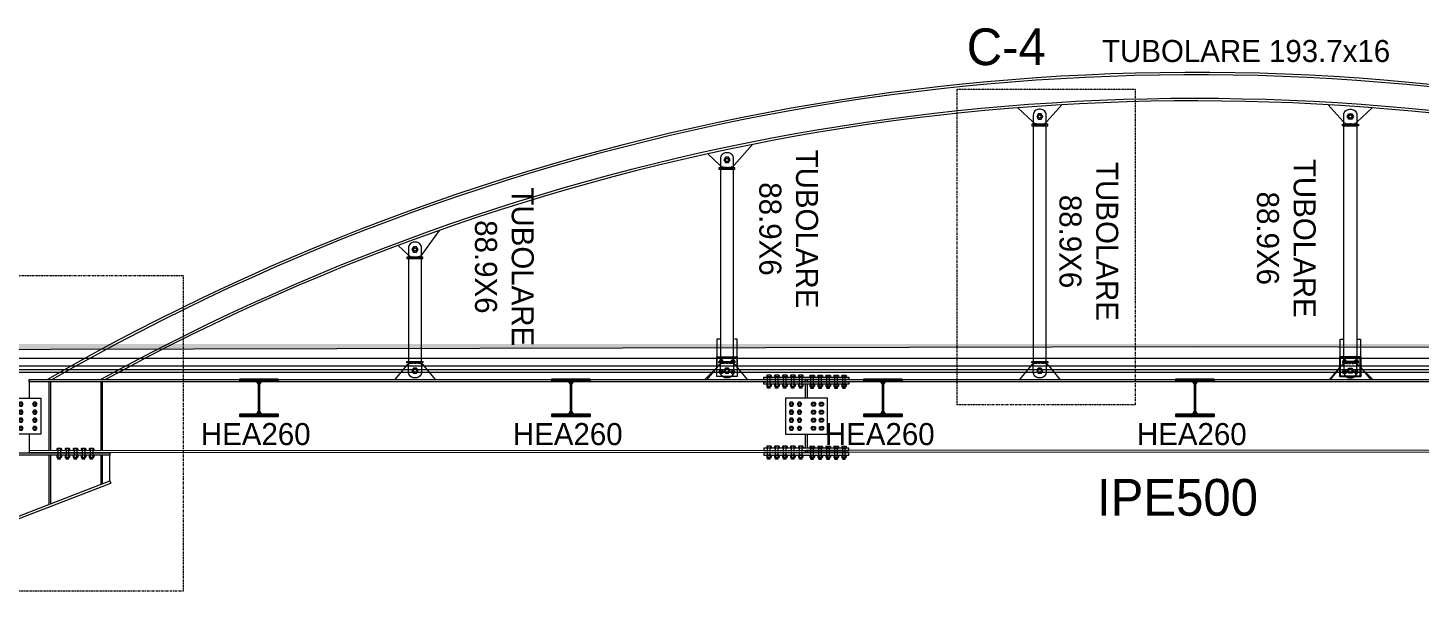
# Model space of a CAD drawing. Header units: millimetres. Extents: x -6949 to 549764, y -83146 to 127128.
# Drawn here: x 174676 to 184158, y 73102 to 76937 of the extents above; entities that cross this region are included whole.
import ezdxf

# ---------------------------------------------------------------- set-up
doc = ezdxf.new("R2010")
doc.units = ezdxf.units.MM
doc.linetypes.add('Centro', pattern=[31.75, 6.35, -4.7625, 15.875, -4.7625])
doc.linetypes.add('Tratto', pattern=[6.35, 3.175, -3.175])
doc.layers.add('A-DETL-HDLN', color=7, linetype='Tratto', lineweight=18, true_color=0x00a600)
doc.layers.add('quote', color=7, linetype='Continuous', lineweight=5, true_color=0x383838)
for name, color, linetype, lineweight in [('armatura', 1, 'Continuous', 15), ('bulloni', 5, 'Continuous', 9), ('LINEA DI SEZIONE', 1, 'Centro', 9), ('piastra', 6, 'Continuous', 18), ('S-BEAM', 5, 'Continuous', 18), ('SEZIONI acciaio - Steel sections', 7, 'Continuous', 25), ('solaio2', 7, 'Continuous', 9), ('tratteggio', 253, 'Tratto', 15)]:
    doc.layers.add(name, color=color, linetype=linetype, lineweight=lineweight)
doc.styles.get("Standard").update_dxf_attribs({"font": ''})
doc.styles.get('Standard').set_extended_font_data('Bahnschrift Light')

# ---------------------------------------------------------------- blocks, each defined once
blk = doc.blocks.new('*U107')
h = blk.add_hatch()
h.set_pattern_fill('ANSI31', color=256, scale=2)
h.set_pattern_definition([(45, (-12757.2744, 46959.8686), (-4.4901281, 4.4901281), [])])
h.paths.add_polyline_path([(27.8, 112.5), (130, 112.5), (130, 125), (-130, 125), (-130, 112.5), (-27.8, 112.5, -0.414214), (-3.8, 88.5), (-3.8, 59), (3.8, 59), (3.8, 88.5, -0.414214)])
h.paths.add_polyline_path([(-3.8, 9), (3.8, 9), (3.8, 41), (-3.8, 41)])
h.paths.add_polyline_path([(3.8, -9), (-3.8, -9), (-3.8, -41), (3.8, -41)])
h.paths.add_polyline_path([(3.8, -59), (-3.8, -59), (-3.8, -88.5, -0.414214), (-27.8, -112.5), (-130, -112.5), (-130, -125), (130, -125), (130, -112.5), (27.8, -112.5, -0.414214), (3.8, -88.5)])
at = {"layer": 'SEZIONI acciaio - Steel sections'}
blk.add_lwpolyline([(130, 125), (-130, 125), (-130, 112.5), (-27.8, 112.5, -0.414214), (-3.8, 88.5), (-3.8, -88.5, -0.414214), (-27.8, -112.5), (-130, -112.5), (-130, -125), (130, -125), (130, -112.5), (27.8, -112.5, -0.414214), (3.8, -88.5), (3.8, 88.5, -0.414214), (27.8, 112.5), (130, 112.5)], format="xyb", close=True, dxfattribs=at)
blk = doc.blocks.new('*U108')
at = {"color": 0, "linetype": 'ByBlock', "lineweight": -2, "transparency": 16777216}
for p in [(0, 0), (2125, 0), (4250, 0), (6375, 0), (8500, 0), (10625, 0), (12750, 0), (14875, 0), (17000, 0)]:
    blk.add_blockref('*U107', p, dxfattribs=at)
blk = doc.blocks.new('*U115')
at = {"layer": 'bulloni'}
blk.add_lwpolyline([(-15.6, 0), (-7.8, -13.5), (7.8, -13.5), (15.6, 0), (7.8, 13.5), (-7.8, 13.5)], close=True, dxfattribs=at)
for radius in [9, 7.88]:
    blk.add_circle((0, 0), radius, dxfattribs=at)
blk = doc.blocks.new('*U116')
at = {"color": 0, "linetype": 'ByBlock', "lineweight": -2, "transparency": 16777216}
for p in [(0, 0), (55, 0), (0, -55), (55, -55), (0, -110), (0, -165), (55, -110), (55, -165)]:
    blk.add_blockref('*U115', p, dxfattribs=at)
blk = doc.blocks.new('*U117')
at = {"layer": 'bulloni'}
blk.add_lwpolyline([(-15.6, 0), (-7.8, -13.5), (7.8, -13.5), (15.6, 0), (7.8, 13.5), (-7.8, 13.5)], close=True, dxfattribs=at)
for radius in [9, 7.88]:
    blk.add_circle((0, 0), radius, dxfattribs=at)
blk = doc.blocks.new('*U118')
at = {"color": 0, "linetype": 'ByBlock', "lineweight": -2, "transparency": 16777216}
for p in [(0, 0), (55, 0), (0, -55), (55, -55), (0, -110), (0, -165), (55, -110), (55, -165)]:
    blk.add_blockref('*U117', p, dxfattribs=at)
blk = doc.blocks.new('*U119')
at = {"layer": 'bulloni'}
for p, q in [((-13.7, 44.3), (-15.6, 43.1)), ((-15.6, 43.1), (-15.6, 32.8)), ((15.6, 32.8), (-15.6, 32.8)), ((13.7, 44.3), (-13.7, 44.3)), ((-12.5, 32.8), (-12.5, 32.3)), ((12.5, 32.3), (-12.5, 32.3)), ((-7.8, 32.8), (-7.8, 43.1)), ((7.8, 43.1), (7.8, 32.8)), ((12.5, 32.8), (12.5, 32.3)), ((13.7, 44.3), (15.6, 43.1)), ((15.6, 43.1), (15.6, 32.8)), ((-13.7, -16.7), (-15.6, -17.9)), ((-15.6, -17.9), (-15.6, -30.4)), ((-13.7, -31.7), (-15.6, -30.4)), ((13.7, -16.7), (-13.7, -16.7)), ((13.7, -31.7), (-13.7, -31.7)), ((-9, -43.3), (-9, -31.7)), ((-8, -44.3), (-9, -43.3)), ((9, -43.3), (-9, -43.3)), ((8, -44.3), (-8, -44.3)), ((-7.8, -30.4), (-7.8, -17.9)), ((-6.5, -34.4), (6.5, -33.7)), ((-6.5, -39.4), (6.5, -38.7)), ((-5, -36.8), (5, -36.3)), ((-5, -41.8), (5, -41.3)), ((7.8, -17.9), (7.8, -30.4)), ((9, -43.3), (8, -44.3)), ((9, -43.3), (9, -31.7)), ((13.7, -16.7), (15.6, -17.9)), ((13.7, -31.7), (15.6, -30.4)), ((15.6, -17.9), (15.6, -30.4))]:
    blk.add_line(p, q, dxfattribs=at)
at = {"layer": 'bulloni', "linetype": 'Tratto'}
for points in [[(-9, -16.7), (-9, 31.3)], [(9, -16.7), (9, 31.3)]]:
    blk.add_lwpolyline(points, dxfattribs=at)
at = {"layer": 'bulloni'}
for centre, radius, start, end in [((-11.7, 37.6), 6.67, 54.26215, 125.73785), ((-10, 31.3), 1, 0, 90), ((0, 19.5), 24.8, 71.68582, 108.31418), ((11.7, 37.6), 6.67, 54.26215, 125.73785), ((10, 31.3), 1, 90, 180), ((-11.7, -23.4), 6.67, 54.26215, 125.73785), ((-11.7, -25), 6.67, 234.26215, 305.73785), ((0, -41.5), 24.8, 71.68582, 108.31418), ((0, -6.9), 24.8, 251.68582, 288.31418), ((11.7, -23.4), 6.67, 54.26215, 125.73785), ((11.7, -25), 6.67, 234.26215, 305.73785)]:
    blk.add_arc(centre, radius, start, end, dxfattribs=at)
blk = doc.blocks.new('*U110')
at = {"color": 0, "linetype": 'ByBlock', "lineweight": -2, "transparency": 16777216}
for p in [(0, 0), (54, 0), (108, 0), (162, 0), (216, 0)]:
    blk.add_blockref('*U119', p, dxfattribs=at)
blk = doc.blocks.new('*U111')
at = {"layer": 'bulloni'}
for p, q in [((-13.7, 44.3), (-15.6, 43.1)), ((-15.6, 43.1), (-15.6, 32.8)), ((15.6, 32.8), (-15.6, 32.8)), ((13.7, 44.3), (-13.7, 44.3)), ((-12.5, 32.8), (-12.5, 32.3)), ((12.5, 32.3), (-12.5, 32.3)), ((-7.8, 32.8), (-7.8, 43.1)), ((7.8, 43.1), (7.8, 32.8)), ((12.5, 32.8), (12.5, 32.3)), ((13.7, 44.3), (15.6, 43.1)), ((15.6, 43.1), (15.6, 32.8)), ((-13.7, -16.7), (-15.6, -17.9)), ((-15.6, -17.9), (-15.6, -30.4)), ((-13.7, -31.7), (-15.6, -30.4)), ((13.7, -16.7), (-13.7, -16.7)), ((13.7, -31.7), (-13.7, -31.7)), ((-9, -43.3), (-9, -31.7)), ((-8, -44.3), (-9, -43.3)), ((9, -43.3), (-9, -43.3)), ((8, -44.3), (-8, -44.3)), ((-7.8, -30.4), (-7.8, -17.9)), ((-6.5, -34.4), (6.5, -33.7)), ((-6.5, -39.4), (6.5, -38.7)), ((-5, -36.8), (5, -36.3)), ((-5, -41.8), (5, -41.3)), ((7.8, -17.9), (7.8, -30.4)), ((9, -43.3), (8, -44.3)), ((9, -43.3), (9, -31.7)), ((13.7, -16.7), (15.6, -17.9)), ((13.7, -31.7), (15.6, -30.4)), ((15.6, -17.9), (15.6, -30.4))]:
    blk.add_line(p, q, dxfattribs=at)
at = {"layer": 'bulloni', "linetype": 'Tratto'}
for points in [[(-9, -16.7), (-9, 31.3)], [(9, -16.7), (9, 31.3)]]:
    blk.add_lwpolyline(points, dxfattribs=at)
at = {"layer": 'bulloni'}
for centre, radius, start, end in [((-11.7, 37.6), 6.67, 54.26215, 125.73785), ((-10, 31.3), 1, 0, 90), ((0, 19.5), 24.8, 71.68582, 108.31418), ((11.7, 37.6), 6.67, 54.26215, 125.73785), ((10, 31.3), 1, 90, 180), ((-11.7, -23.4), 6.67, 54.26215, 125.73785), ((-11.7, -25), 6.67, 234.26215, 305.73785), ((0, -41.5), 24.8, 71.68582, 108.31418), ((0, -6.9), 24.8, 251.68582, 288.31418), ((11.7, -23.4), 6.67, 54.26215, 125.73785), ((11.7, -25), 6.67, 234.26215, 305.73785)]:
    blk.add_arc(centre, radius, start, end, dxfattribs=at)
blk = doc.blocks.new('*U112')
at = {"color": 0, "linetype": 'ByBlock', "lineweight": -2, "transparency": 16777216}
for p in [(0, 0), (54, 0), (108, 0), (162, 0), (216, 0)]:
    blk.add_blockref('*U111', p, dxfattribs=at)
blk = doc.blocks.new('*U109')
at = {"layer": 'bulloni'}
for p, q in [((-13.7, 44.3), (-15.6, 43.1)), ((-15.6, 43.1), (-15.6, 32.8)), ((15.6, 32.8), (-15.6, 32.8)), ((13.7, 44.3), (-13.7, 44.3)), ((-12.5, 32.8), (-12.5, 32.3)), ((12.5, 32.3), (-12.5, 32.3)), ((-7.8, 32.8), (-7.8, 43.1)), ((7.8, 43.1), (7.8, 32.8)), ((12.5, 32.8), (12.5, 32.3)), ((13.7, 44.3), (15.6, 43.1)), ((15.6, 43.1), (15.6, 32.8)), ((-13.7, -16.7), (-15.6, -17.9)), ((-15.6, -17.9), (-15.6, -30.4)), ((-13.7, -31.7), (-15.6, -30.4)), ((13.7, -16.7), (-13.7, -16.7)), ((13.7, -31.7), (-13.7, -31.7)), ((-9, -43.3), (-9, -31.7)), ((-8, -44.3), (-9, -43.3)), ((9, -43.3), (-9, -43.3)), ((8, -44.3), (-8, -44.3)), ((-7.8, -30.4), (-7.8, -17.9)), ((-6.5, -34.4), (6.5, -33.7)), ((-6.5, -39.4), (6.5, -38.7)), ((-5, -36.8), (5, -36.3)), ((-5, -41.8), (5, -41.3)), ((7.8, -17.9), (7.8, -30.4)), ((9, -43.3), (8, -44.3)), ((9, -43.3), (9, -31.7)), ((13.7, -16.7), (15.6, -17.9)), ((13.7, -31.7), (15.6, -30.4)), ((15.6, -17.9), (15.6, -30.4))]:
    blk.add_line(p, q, dxfattribs=at)
at = {"layer": 'bulloni', "linetype": 'Tratto'}
for points in [[(-9, -16.7), (-9, 31.3)], [(9, -16.7), (9, 31.3)]]:
    blk.add_lwpolyline(points, dxfattribs=at)
at = {"layer": 'bulloni'}
for centre, radius, start, end in [((-11.7, 37.6), 6.67, 54.26215, 125.73785), ((-10, 31.3), 1, 0, 90), ((0, 19.5), 24.8, 71.68582, 108.31418), ((11.7, 37.6), 6.67, 54.26215, 125.73785), ((10, 31.3), 1, 90, 180), ((-11.7, -23.4), 6.67, 54.26215, 125.73785), ((-11.7, -25), 6.67, 234.26215, 305.73785), ((0, -41.5), 24.8, 71.68582, 108.31418), ((0, -6.9), 24.8, 251.68582, 288.31418), ((11.7, -23.4), 6.67, 54.26215, 125.73785), ((11.7, -25), 6.67, 234.26215, 305.73785)]:
    blk.add_arc(centre, radius, start, end, dxfattribs=at)
blk = doc.blocks.new('*U120')
at = {"color": 0, "linetype": 'ByBlock', "lineweight": -2, "transparency": 16777216}
for p in [(0, 0), (54, 0), (108, 0), (162, 0), (216, 0)]:
    blk.add_blockref('*U109', p, dxfattribs=at)
blk = doc.blocks.new('*U114')
at = {"layer": 'bulloni'}
for p, q in [((-13.7, 44.3), (-15.6, 43.1)), ((-15.6, 43.1), (-15.6, 32.8)), ((15.6, 32.8), (-15.6, 32.8)), ((13.7, 44.3), (-13.7, 44.3)), ((-12.5, 32.8), (-12.5, 32.3)), ((12.5, 32.3), (-12.5, 32.3)), ((-7.8, 32.8), (-7.8, 43.1)), ((7.8, 43.1), (7.8, 32.8)), ((12.5, 32.8), (12.5, 32.3)), ((13.7, 44.3), (15.6, 43.1)), ((15.6, 43.1), (15.6, 32.8)), ((-13.7, -16.7), (-15.6, -17.9)), ((-15.6, -17.9), (-15.6, -30.4)), ((-13.7, -31.7), (-15.6, -30.4)), ((13.7, -16.7), (-13.7, -16.7)), ((13.7, -31.7), (-13.7, -31.7)), ((-9, -43.3), (-9, -31.7)), ((-8, -44.3), (-9, -43.3)), ((9, -43.3), (-9, -43.3)), ((8, -44.3), (-8, -44.3)), ((-7.8, -30.4), (-7.8, -17.9)), ((-6.5, -34.4), (6.5, -33.7)), ((-6.5, -39.4), (6.5, -38.7)), ((-5, -36.8), (5, -36.3)), ((-5, -41.8), (5, -41.3)), ((7.8, -17.9), (7.8, -30.4)), ((9, -43.3), (8, -44.3)), ((9, -43.3), (9, -31.7)), ((13.7, -16.7), (15.6, -17.9)), ((13.7, -31.7), (15.6, -30.4)), ((15.6, -17.9), (15.6, -30.4))]:
    blk.add_line(p, q, dxfattribs=at)
at = {"layer": 'bulloni', "linetype": 'Tratto'}
for points in [[(-9, -16.7), (-9, 31.3)], [(9, -16.7), (9, 31.3)]]:
    blk.add_lwpolyline(points, dxfattribs=at)
at = {"layer": 'bulloni'}
for centre, radius, start, end in [((-11.7, 37.6), 6.67, 54.26215, 125.73785), ((-10, 31.3), 1, 0, 90), ((0, 19.5), 24.8, 71.68582, 108.31418), ((11.7, 37.6), 6.67, 54.26215, 125.73785), ((10, 31.3), 1, 90, 180), ((-11.7, -23.4), 6.67, 54.26215, 125.73785), ((-11.7, -25), 6.67, 234.26215, 305.73785), ((0, -41.5), 24.8, 71.68582, 108.31418), ((0, -6.9), 24.8, 251.68582, 288.31418), ((11.7, -23.4), 6.67, 54.26215, 125.73785), ((11.7, -25), 6.67, 234.26215, 305.73785)]:
    blk.add_arc(centre, radius, start, end, dxfattribs=at)
blk = doc.blocks.new('*U113')
at = {"color": 0, "linetype": 'ByBlock', "lineweight": -2, "transparency": 16777216}
for p in [(0, 0), (54, 0), (108, 0), (162, 0), (216, 0)]:
    blk.add_blockref('*U114', p, dxfattribs=at)
blk = doc.blocks.new('*U2019')
at = {"layer": 'bulloni'}
blk.add_lwpolyline([(-15.6, 0), (-7.8, -13.5), (7.8, -13.5), (15.6, 0), (7.8, 13.5), (-7.8, 13.5)], close=True, dxfattribs=at)
for radius in [9, 7.88]:
    blk.add_circle((0, 0), radius, dxfattribs=at)
blk = doc.blocks.new('*U2020')
at = {"color": 0, "linetype": 'ByBlock', "lineweight": -2, "transparency": 16777216}
for p in [(0, 0), (95, 0), (0, -55), (95, -55), (0, -110), (0, -165), (95, -110), (95, -165)]:
    blk.add_blockref('*U2019', p, dxfattribs=at)
blk = doc.blocks.new('*U2021')
at = {"layer": 'bulloni'}
for p, q in [((-13.7, 36.3), (-15.6, 35.1)), ((-15.6, 35.1), (-15.6, 24.8)), ((15.6, 24.8), (-15.6, 24.8)), ((13.7, 36.3), (-13.7, 36.3)), ((-12.5, 24.8), (-12.5, 24.3)), ((12.5, 24.3), (-12.5, 24.3)), ((-7.8, 24.8), (-7.8, 35.1)), ((7.8, 35.1), (7.8, 24.8)), ((12.5, 24.8), (12.5, 24.3)), ((13.7, 36.3), (15.6, 35.1)), ((15.6, 35.1), (15.6, 24.8)), ((-13.7, -8.7), (-15.6, -9.9)), ((-15.6, -9.9), (-15.6, -22.4)), ((-13.7, -23.7), (-15.6, -22.4)), ((13.7, -8.7), (-13.7, -8.7)), ((13.7, -23.7), (-13.7, -23.7)), ((-9, -35.3), (-9, -23.7)), ((-8, -36.3), (-9, -35.3)), ((9, -35.3), (-9, -35.3)), ((8, -36.3), (-8, -36.3)), ((-7.8, -22.4), (-7.8, -9.9)), ((-6.5, -26.4), (6.5, -25.7)), ((-6.5, -31.4), (6.5, -30.7)), ((-5, -28.8), (5, -28.3)), ((-5, -33.8), (5, -33.3)), ((7.8, -9.9), (7.8, -22.4)), ((9, -35.3), (8, -36.3)), ((9, -35.3), (9, -23.7)), ((13.7, -8.7), (15.6, -9.9)), ((13.7, -23.7), (15.6, -22.4)), ((15.6, -9.9), (15.6, -22.4))]:
    blk.add_line(p, q, dxfattribs=at)
for centre, radius, start, end in [((-11.7, 29.6), 6.67, 54.26215, 125.73785), ((-10, 23.3), 1, 0, 90), ((0, 11.5), 24.8, 71.68582, 108.31418), ((11.7, 29.6), 6.67, 54.26215, 125.73785), ((10, 23.3), 1, 90, 180), ((-11.7, -15.4), 6.67, 54.26215, 125.73785), ((-11.7, -17), 6.67, 234.26215, 305.73785), ((0, -33.5), 24.8, 71.68582, 108.31418), ((0, 1.1), 24.8, 251.68582, 288.31418), ((11.7, -15.4), 6.67, 54.26215, 125.73785), ((11.7, -17), 6.67, 234.26215, 305.73785)]:
    blk.add_arc(centre, radius, start, end, dxfattribs=at)
at = {"layer": 'tratteggio'}
for points in [[(-9, 23.3), (-9, -8.7)], [(9, 23.3), (9, -8.7)]]:
    blk.add_lwpolyline(points, dxfattribs=at)
blk = doc.blocks.new('*U2022')
at = {"layer": 'quote', "color": 0, "linetype": 'ByBlock', "lineweight": -2, "transparency": 16777216}
for p in [(0, 0), (55, 0), (110, 0), (165, 0), (220, 0)]:
    blk.add_blockref('*U2021', p, dxfattribs=at)

msp = doc.modelspace()

# ---------------------------------------------------------------- hatches: boundary and pattern name
at = {"lineweight": 9}
h = msp.add_hatch(dxfattribs=at)
h.set_pattern_fill('GRAVEL', color=0, scale=4.4)
h.set_pattern_definition([(228.012788, (116851.094, 98563.538), (-894.0800001, -1005.8399999), [15.03574, -1488.54128]), (184.969741, (116841.0353, 98552.362), (1341.11999947, 111.76000637), [25.80181, -2554.37815]), (132.510447, (116815.3305, 98550.127), (1117.60000047, -1229.35999957), [18.19319, -1801.1278]), (267.273689, (116771.744, 98522.187), (111.76000023, 2235.2), [23.4962, -2326.12325]), (292.833654, (116770.6265, 98498.717), (-558.80000005, 1341.11999998), [23.03988, -2280.95154]), (357.273689, (116779.5673, 98477.483), (-2235.2, 111.76000023), [23.4962, -2326.12325]), (37.6942405, (116803.037, 98476.365), (-1452.87999994, -1117.60000008), [31.07252, -3076.17707]), (72.2553284, (116827.624, 98495.3644), (782.3200002, 2458.71999993), [29.33566, -2904.23129]), (121.4295656, (116836.565, 98523.3044), (-894.08000013, 1452.87999992), [23.57577, -2334.00401]), (175.236358, (116824.271, 98543.421), (1229.36, -111.7600002), [26.91538, -1318.85323]), (222.397438, (116797.449, 98545.6564), (-1341.11999996, -1229.36000005), [34.80743, -3445.93799]), (138.814075, (116882.386, 98521.069), (-782.32, 670.56), [11.8802, -1176.1449]), (171.4692344, (116873.4457, 98528.8924), (1452.88000004, -223.51999975), [22.60201, -2237.60412]), (225, (116851.09, 98532.245), (-2e-14, -111.76), [15.80521, -142.2473]), (203.19859, (116843.27, 98545.656), (558.8, 223.52), [8.51142, -842.62738]), (291.80141, (116835.447, 98542.304), (-111.76, 335.28), [12.03689, -589.80913]), (30.963757, (116839.918, 98531.128), (335.28, 223.52), [19.55007, -632.11712]), (161.56505, (116856.68, 98541.186), (223.52, -111.76), [14.13663, -339.27952]), (16.38954, (116770.6265, 98542.3036), (1117.6, 335.28), [19.80387, -1960.58837]), (70.346176, (116789.626, 98547.8916), (-447.04000004, -1229.36), [16.61435, -1644.81749]), (293.19859, (116856.682, 98563.538), (-223.52, 558.8), [17.02272, -834.11608]), (343.61046, (116863.387, 98547.8916), (-1117.60000002, 335.2799999), [19.80387, -1960.58837]), (339.443955, (116770.626, 98473.012), (-558.8, 223.52), [19.09755, -935.78031]), (294.775141, (116788.508, 98466.307), (-558.8000007, 1229.3599997), [16.00157, -1584.15811]), (66.80141, (116857.8, 98451.778), (223.52, 558.8), [17.02272, -834.11608]), (17.354025, (116864.505, 98467.4244), (-1452.87999997, -447.0400001), [18.73444, -1854.70454]), (69.443955, (116803.037, 98451.778), (-223.52, -558.8), [9.54877, -945.32908]), (101.309932, (116851.094, 98451.778), (-111.76, 447.04), [5.69864, -564.16778]), (165.963757, (116849.976, 98457.366), (335.28, -111.76), [23.03988, -437.7584]), (186.009006, (116827.624, 98462.954), (1117.6, 111.76000006), [21.35175, -2113.82005]), (303.690068, (116839.918, 98521.07), (-111.76, 223.52), [16.11825, -386.83816]), (353.1572266, (116848.8585, 98507.658), (1899.92000001, -223.5199999), [28.1405, -2785.9044]), (60.945396, (116876.798, 98504.305), (-447.04, -782.32), [11.50636, -1139.13326]), (90, (116882.39, 98514.36), (-111.76, 111.76), [6.7056, -105.0544]), (120.256437, (116825.389, 98466.307), (447.03999995, -782.32), [15.52615, -1537.0934]), (48.012787, (116817.566, 98479.718), (894.0800001, 1005.8399999), [30.07149, -1473.50554]), (0, (116837.68, 98502.07), (111.76, 111.76), [29.0576, -82.7024]), (325.3048465, (116866.74, 98502.07), (1117.6000004, -782.3199994), [17.67082, -1749.40994]), (254.054604, (116881.269, 98492.012), (-111.76, -447.04), [16.27248, -797.3526]), (207.6459754, (116876.7985, 98476.365), (-2123.44000008, -1117.59999985), [26.49438, -2622.94843]), (175.426079, (116853.329, 98464.0716), (-1452.88, 111.76), [28.0293, -2774.89724])])
h.paths.add_polyline_path([(182624.8, 74765.4), (200165.1, 74725.4), (200165.8, 74725.4), (200165.9, 74785.4), (165083.2, 74785.4), (165083.9, 74725.4)])
at = {"layer": 'quote', "true_color": 0xc7c8ca}
h = msp.add_hatch(color=9, dxfattribs=at)
h.dxf.hatch_style = 1
h.paths.add_polyline_path([(176379.8, 74543.4), (176119.8, 74543.4), (176119.8, 74530.9), (176222.1, 74530.9, -0.414214), (176246.1, 74506.9), (176246.1, 74477.4), (176253.6, 74477.4), (176253.6, 74503.4), (176253.6, 74506.9, -0.414214), (176277.6, 74530.9), (176379.8, 74530.9)])
h.paths.add_polyline_path([(176253.6, 74329.9), (176253.6, 74377.4), (176246.1, 74377.4), (176246.1, 74333.4), (176246.1, 74329.9, -0.414214), (176222.1, 74305.9), (176119.8, 74305.9), (176119.8, 74293.4), (176379.8, 74293.4), (176379.8, 74305.9), (176277.6, 74305.9, -0.414214)])
h.paths.add_polyline_path([(176253.6, 74409.4), (176246.1, 74409.4), (176246.1, 74377.4), (176253.6, 74377.4)])
h.paths.add_polyline_path([(176253.6, 74459.4), (176246.1, 74459.4), (176246.1, 74427.4), (176253.6, 74427.4)])
h.paths.add_polyline_path([(176253.6, 74427.4), (176246.1, 74427.4), (176246.1, 74409.4), (176253.6, 74409.4)])
h.paths.add_polyline_path([(176253.6, 74477.4), (176246.1, 74477.4), (176246.1, 74459.4), (176253.6, 74459.4)])
h = msp.add_hatch(color=9, dxfattribs=at)
h.dxf.hatch_style = 1
h.paths.add_polyline_path([(178504.8, 74543.4), (178244.8, 74543.4), (178244.8, 74530.9), (178347.1, 74530.9, -0.414214), (178371.1, 74506.9), (178371.1, 74477.4), (178378.6, 74477.4), (178378.6, 74503.4), (178378.6, 74506.9, -0.414214), (178402.6, 74530.9), (178504.8, 74530.9)])
h.paths.add_polyline_path([(178378.6, 74329.9), (178378.6, 74377.4), (178371.1, 74377.4), (178371.1, 74333.4), (178371.1, 74329.9, -0.414214), (178347.1, 74305.9), (178244.8, 74305.9), (178244.8, 74293.4), (178504.8, 74293.4), (178504.8, 74305.9), (178402.6, 74305.9, -0.414214)])
h.paths.add_polyline_path([(178378.6, 74409.4), (178371.1, 74409.4), (178371.1, 74377.4), (178378.6, 74377.4)])
h.paths.add_polyline_path([(178378.6, 74459.4), (178371.1, 74459.4), (178371.1, 74427.4), (178378.6, 74427.4)])
h.paths.add_polyline_path([(178378.6, 74427.4), (178371.1, 74427.4), (178371.1, 74409.4), (178378.6, 74409.4)])
h.paths.add_polyline_path([(178378.6, 74477.4), (178371.1, 74477.4), (178371.1, 74459.4), (178378.6, 74459.4)])
h = msp.add_hatch(color=9, dxfattribs=at)
h.dxf.hatch_style = 1
h.paths.add_polyline_path([(180629.8, 74543.4), (180369.8, 74543.4), (180369.8, 74530.9), (180472.1, 74530.9, -0.414214), (180496.1, 74506.9), (180496.1, 74477.4), (180503.6, 74477.4), (180503.6, 74503.4), (180503.6, 74506.9, -0.414214), (180527.6, 74530.9), (180629.8, 74530.9)])
h.paths.add_polyline_path([(180503.6, 74329.9), (180503.6, 74377.4), (180496.1, 74377.4), (180496.1, 74333.4), (180496.1, 74329.9, -0.414214), (180472.1, 74305.9), (180369.8, 74305.9), (180369.8, 74293.4), (180629.8, 74293.4), (180629.8, 74305.9), (180527.6, 74305.9, -0.414214)])
h.paths.add_polyline_path([(180503.6, 74409.4), (180496.1, 74409.4), (180496.1, 74377.4), (180503.6, 74377.4)])
h.paths.add_polyline_path([(180503.6, 74459.4), (180496.1, 74459.4), (180496.1, 74427.4), (180503.6, 74427.4)])
h.paths.add_polyline_path([(180503.6, 74427.4), (180496.1, 74427.4), (180496.1, 74409.4), (180503.6, 74409.4)])
h.paths.add_polyline_path([(180503.6, 74477.4), (180496.1, 74477.4), (180496.1, 74459.4), (180503.6, 74459.4)])
h = msp.add_hatch(color=9, dxfattribs=at)
h.dxf.hatch_style = 1
h.paths.add_polyline_path([(182754.8, 74543.4), (182494.8, 74543.4), (182494.8, 74530.9), (182597.1, 74530.9, -0.414214), (182621.1, 74506.9), (182621.1, 74477.4), (182628.6, 74477.4), (182628.6, 74503.4), (182628.6, 74506.9, -0.414214), (182652.6, 74530.9), (182754.8, 74530.9)])
h.paths.add_polyline_path([(182628.6, 74329.9), (182628.6, 74377.4), (182621.1, 74377.4), (182621.1, 74333.4), (182621.1, 74329.9, -0.414214), (182597.1, 74305.9), (182494.8, 74305.9), (182494.8, 74293.4), (182754.8, 74293.4), (182754.8, 74305.9), (182652.6, 74305.9, -0.414214)])
h.paths.add_polyline_path([(182628.6, 74409.4), (182621.1, 74409.4), (182621.1, 74377.4), (182628.6, 74377.4)])
h.paths.add_polyline_path([(182628.6, 74459.4), (182621.1, 74459.4), (182621.1, 74427.4), (182628.6, 74427.4)])
h.paths.add_polyline_path([(182628.6, 74427.4), (182621.1, 74427.4), (182621.1, 74409.4), (182628.6, 74409.4)])
h.paths.add_polyline_path([(182628.6, 74477.4), (182621.1, 74477.4), (182621.1, 74459.4), (182628.6, 74459.4)])

# ---------------------------------------------------------------- linework, layer by layer
at = {"color": 0, "lineweight": 9}
msp.add_line((200165.8, 74685.4), (165083.8, 74685.4), dxfattribs=at)
msp.add_line((183752.3, 74563.4), (183752.3, 74697.4))
msp.add_lwpolyline([(200165.8, 74685.4), (200165.8, 74725.4), (182624.8, 74765.4), (165083.9, 74725.4), (165083.8, 74685.4)], dxfattribs=at)
msp.add_lwpolyline([(200165.8, 74685.4), (165083.8, 74685.4), (165083.8, 74635.4), (200165.8, 74635.4)], close=True, dxfattribs=at)
msp.add_lwpolyline([(183612.7, 74697.4), (183752.3, 74697.4), (183752.3, 74563.4), (183612.3, 74563.4), (183612.7, 74697.4), (183612.7, 74697.4)])
at = {"layer": 'A-DETL-HDLN'}
for p, q in [((178374.8, 74543.4), (180499.8, 74543.4)), ((180499.8, 74543.4), (182624.8, 74543.4))]:
    msp.add_line(p, q, dxfattribs=at)
at = {"layer": 'armatura'}
msp.add_lwpolyline([(165113.8, 74612.4), (200165.8, 74612.4)], dxfattribs=at)
at = {"layer": 'bulloni'}
for points in [[(181546.3, 76333.4), (181556.7, 76315.4), (181577.5, 76315.4), (181587.9, 76333.4), (181577.5, 76351.4), (181556.7, 76351.4)], [(183703.3, 76333.4), (183692.9, 76315.4), (183672.1, 76315.4), (183661.7, 76333.4), (183672.1, 76351.4), (183692.9, 76351.4)], [(179416.5, 76037.7), (179426.9, 76019.7), (179447.7, 76019.7), (179458.1, 76037.7), (179447.7, 76055.7), (179426.9, 76055.7)], [(177291.5, 75428.5), (177301.9, 75410.5), (177322.7, 75410.5), (177333.1, 75428.5), (177322.7, 75446.5), (177301.9, 75446.5)], [(179384.6, 74666.5), (179391, 74655.5), (179403.7, 74655.5), (179410, 74666.5), (179403.7, 74677.5), (179391, 74677.5)], [(179489.9, 74666.4), (179483.5, 74655.4), (179470.8, 74655.4), (179464.5, 74666.4), (179470.9, 74677.4), (179483.6, 74677.4)], [(183629.7, 74666.4), (183636.1, 74655.4), (183648.8, 74655.4), (183655.1, 74666.4), (183648.7, 74677.4), (183636, 74677.4)], [(183735, 74666.5), (183728.7, 74655.5), (183716, 74655.5), (183709.6, 74666.5), (183716, 74677.5), (183728.7, 74677.5)], [(177291.5, 74603.4), (177301.9, 74585.4), (177322.7, 74585.4), (177333.1, 74603.4), (177322.7, 74621.4), (177301.9, 74621.4)], [(179384.6, 74594.5), (179391, 74605.5), (179403.7, 74605.5), (179410, 74594.5), (179403.7, 74583.5), (179391, 74583.5)], [(179416.5, 74603.4), (179426.9, 74585.4), (179447.7, 74585.4), (179458.1, 74603.4), (179447.7, 74621.4), (179426.9, 74621.4)], [(179489.9, 74594.7), (179483.5, 74605.7), (179470.8, 74605.6), (179464.5, 74594.6), (179470.9, 74583.6), (179483.6, 74583.7)], [(181546.3, 74603.4), (181556.7, 74585.4), (181577.5, 74585.4), (181587.9, 74603.4), (181577.5, 74621.4), (181556.7, 74621.4)], [(183629.7, 74594.7), (183636.1, 74605.7), (183648.8, 74605.6), (183655.1, 74594.6), (183648.7, 74583.6), (183636, 74583.7)], [(183703.3, 74603.4), (183692.9, 74585.4), (183672.1, 74585.4), (183661.7, 74603.4), (183672.1, 74621.4), (183692.9, 74621.4)], [(183735, 74594.5), (183728.7, 74605.5), (183716, 74605.5), (183709.6, 74594.5), (183716, 74583.5), (183728.7, 74583.5)]]:
    msp.add_lwpolyline(points, close=True, dxfattribs=at)
for centre, radius in [((181567.1, 76333.4), 12), ((181567.1, 76333.4), 10.5), ((183682.5, 76333.4), 12), ((183682.5, 76333.4), 10.5), ((179437.3, 76037.7), 12), ((179437.3, 76037.7), 10.5), ((177312.3, 75428.5), 12), ((177312.3, 75428.5), 10.5), ((179397.3, 74666.5), 7.33), ((179397.3, 74666.5), 6.42), ((179477.2, 74666.4), 7.33), ((179477.2, 74666.4), 6.42), ((183642.4, 74666.4), 7.33), ((183642.4, 74666.4), 6.42), ((183722.3, 74666.5), 7.33), ((183722.3, 74666.5), 6.42), ((177312.3, 74603.4), 12), ((177312.3, 74603.4), 10.5), ((179397.3, 74594.5), 7.33), ((179397.3, 74594.5), 6.42), ((179437.3, 74603.4), 12), ((179437.3, 74603.4), 10.5), ((179477.2, 74594.7), 7.33), ((179477.2, 74594.7), 6.42), ((181567.1, 74603.4), 12), ((181567.1, 74603.4), 10.5), ((183642.4, 74594.7), 7.33), ((183642.4, 74594.7), 6.42), ((183682.5, 74603.4), 12), ((183682.5, 74603.4), 10.5), ((183722.3, 74594.5), 7.33), ((183722.3, 74594.5), 6.42)]:
    msp.add_circle(centre, radius, dxfattribs=at)
at = {"layer": 'LINEA DI SEZIONE'}
for points in [[(181005.5, 76519.5), (182217, 76519.5), (182217, 74370.6), (181005.5, 74370.6)], [(173196.7, 75251.4), (175734.4, 75251.4), (175734.4, 73102.5), (173196.7, 73102.5)]]:
    msp.add_lwpolyline(points, close=True, dxfattribs=at)
at = {"layer": 'piastra'}
for p, q in [((181418.8, 76392.6), (181520.8, 76296.2)), ((181615.3, 76298.8), (181718.5, 76413.1)), ((183634.3, 76298.8), (183531.1, 76413.1)), ((183830.8, 76392.6), (183728.9, 76296.2)), ((179485.5, 76003.1), (179611.9, 76143.2)), ((179307.4, 76079.5), (179391, 76000.5)), ((177360.5, 75393.9), (177478.3, 75558.3)), ((177197.5, 75456.1), (177266, 75391.3)), ((174353.3, 73496.5), (175240.4, 73838.5))]:
    msp.add_line(p, q, dxfattribs=at)
for points in [[(181522.6, 76280.7), (181611.5, 76280.7), (181611.5, 76342.8, 0.414214), (181571.5, 76382.8), (181562.6, 76382.8, 0.414214), (181522.6, 76342.8)], [(183727, 76280.7), (183638.1, 76280.7), (183638.1, 76342.8, -0.414214), (183678.1, 76382.8), (183687, 76382.8, -0.414214), (183727, 76342.8)], [(179392.9, 75985), (179481.8, 75985), (179481.8, 76047.2, 0.414214), (179441.8, 76087.2), (179432.9, 76087.2, 0.414214), (179392.9, 76047.2)], [(177267.9, 75375.8), (177356.8, 75375.8), (177356.8, 75438, 0.414214), (177316.8, 75478), (177307.9, 75478, 0.414214), (177267.9, 75438)], [(177267.9, 74656.1), (177356.8, 74656.1), (177356.8, 74594, -0.414214), (177316.8, 74554), (177307.9, 74554, -0.414214), (177267.9, 74594)], [(179392.9, 74656.1), (179481.8, 74656.1), (179481.8, 74594, -0.414214), (179441.8, 74554), (179432.9, 74554, -0.414214), (179392.9, 74594)], [(181522.6, 74656.1), (181611.5, 74656.1), (181611.5, 74594, -0.414214), (181571.5, 74554), (181562.6, 74554, -0.414214), (181522.6, 74594)], [(183727, 74656.1), (183638.1, 74656.1), (183638.1, 74594, 0.414214), (183678.1, 74554), (183687, 74554, 0.414214), (183727, 74594)]]:
    msp.add_lwpolyline(points, format="xyb", close=True, dxfattribs=at)
for points in [[(181512.5, 76280.7), (181512.5, 76270.7), (181621.4, 76270.7), (181621.4, 76280.7)], [(183737.1, 76280.7), (183737.1, 76270.7), (183628.2, 76270.7), (183628.2, 76280.7)], [(179382.7, 75985), (179382.7, 75975), (179491.6, 75975), (179491.6, 75985)], [(177257.7, 75375.8), (177257.7, 75365.8), (177366.6, 75365.8), (177366.6, 75375.8)], [(177257.7, 74656.1), (177257.7, 74666.1), (177366.6, 74666.1), (177366.6, 74656.1)], [(179382.7, 74656.1), (179382.7, 74666.1), (179491.6, 74666.1), (179491.6, 74656.1)], [(181512.5, 74656.1), (181512.5, 74666.1), (181621.4, 74666.1), (181621.4, 74656.1)], [(183737.1, 74656.1), (183737.1, 74666.1), (183628.2, 74666.1), (183628.2, 74656.1)], [(180268, 74543.4), (179689, 74543.4), (179689, 74559.4), (180268, 74559.4)], [(180268, 74511.4), (179689, 74511.4), (179689, 74527.4), (180268, 74527.4)], [(174588.3, 74415.9), (174763.3, 74415.9), (174763.3, 74170.9), (174588.3, 74170.9)], [(180121, 74415.9), (179836, 74415.9), (179836, 74170.9), (180121, 74170.9)], [(180268, 74075.4), (179689, 74075.4), (179689, 74059.4), (180268, 74059.4)], [(180268, 74043.4), (179689, 74043.4), (179689, 74027.4), (180268, 74027.4)]]:
    msp.add_lwpolyline(points, close=True, dxfattribs=at)
for points in [[(179387.3, 74817.7), (179367.3, 74817.7), (179367.3, 74635.6), (179367.4, 74635.6)], [(179507.2, 74635.6), (179507.3, 74635.6), (179507.3, 74817.7), (179487.3, 74817.7)], [(183612.4, 74635.6), (183612.3, 74635.6), (183612.3, 74817.7), (183632.3, 74817.7)], [(183612.4, 74635.6), (183612.3, 74635.6), (183612.3, 74817.7), (183632.3, 74817.7)], [(183732.3, 74817.7), (183752.3, 74817.7), (183752.3, 74635.6), (183752.2, 74635.6)], [(183732.3, 74817.7), (183752.3, 74817.7), (183752.3, 74635.6), (183752.2, 74635.6)], [(177244.1, 74625.6), (177244.2, 74625.6)], [(177384.1, 74625.6), (177384, 74625.6)], [(177384.1, 74625.6), (177384, 74625.6)], [(179367.4, 74625.6), (179367.3, 74625.6), (179285.4, 74543.4)], [(179367.4, 74625.6), (179367.3, 74625.6), (179285.4, 74543.4)], [(179507.1, 74563.4), (179367.5, 74563.4), (179367.3, 74697.7), (179507.3, 74697.7), (179507.1, 74563.4), (179507.1, 74563.4)], [(179367.3, 74625.6), (179367.4, 74625.6)], [(179369.1, 74625.6), (179369.2, 74625.6)], [(179507.3, 74625.6), (179507.2, 74625.6)], [(179507.3, 74625.6), (179507.2, 74625.6)], [(179507.2, 74625.6), (179507.3, 74625.6), (179574.6, 74543.4)], [(179509.1, 74625.6), (179509, 74625.6)], [(179509.1, 74625.6), (179509, 74625.6)], [(181498.9, 74625.6), (181499, 74625.6)], [(181638.9, 74625.6), (181638.7, 74625.6)], [(181638.9, 74625.6), (181638.7, 74625.6)], [(183612.4, 74625.6), (183612.3, 74625.6), (183545, 74543.4)], [(183610.8, 74625.6), (183610.9, 74625.6)], [(183610.8, 74625.6), (183610.9, 74625.6)], [(183612.5, 74563.4), (183752.1, 74563.4), (183752.3, 74697.7), (183612.3, 74697.7), (183612.5, 74563.4), (183612.5, 74563.4)], [(183612.3, 74625.6), (183612.4, 74625.6)], [(183750.8, 74625.6), (183750.6, 74625.6)], [(183752.3, 74625.6), (183752.2, 74625.6)], [(183752.2, 74625.6), (183752.3, 74625.6), (183834.3, 74543.4)], [(174819.8, 74527.4), (174819.8, 74059.4)], [(174829.8, 74527.4), (174829.8, 74059.4)], [(175172, 74527.4), (175172, 74059.4)], [(175182, 74527.4), (175182, 74059.4)], [(175234.6, 74027.4), (174373.3, 74027.4), (174373.3, 74043.4), (175234.6, 74043.4)], [(174819.8, 74027.4), (174819.8, 73693.5)], [(174829.8, 74027.4), (174829.8, 73697.4)], [(175172, 74027.4), (175172, 73829.3)], [(175182, 74027.4), (175182, 73833.1)], [(175234.6, 74043.4), (175234.6, 74027.4)], [(175234.6, 73853.4), (175240.4, 73838.5)]]:
    msp.add_lwpolyline(points, dxfattribs=at)
for points in [[(177267.9, 74648.6, 0.116767), (177251.3, 74636.1), (177174.7, 74543.4)], [(177451.4, 74543.4), (177375.6, 74635.9, 0.130861), (177356.8, 74649.5, 0.130861)], [(179392.9, 74648.6, 0.116767), (179376.3, 74636.1), (179299.7, 74543.4)], [(179576.4, 74543.4), (179500.6, 74635.9, 0.130861), (179481.8, 74649.5, 0.130861)], [(181522.6, 74648.6, 0.116767), (181506.1, 74636.1), (181429.4, 74543.4)], [(181706.2, 74543.4), (181630.3, 74635.9, 0.130861), (181611.5, 74649.5, 0.130861)], [(183543.4, 74543.4), (183619.3, 74635.9, -0.130861), (183638.1, 74649.5, -0.130861)], [(183727, 74648.6, -0.116767), (183743.5, 74636.1), (183820.2, 74543.4)], [(174353.3, 73513.7), (175234.6, 73853.4), (175234.6, 74027.4), (174373.3, 74027.4, -0.284549), (174353.3, 74013.4), (174353.3, 73513.7)]]:
    msp.add_lwpolyline(points, format="xyb", dxfattribs=at)
for centre, start, end in [((181551.7, 76328.9), 226.61709, 229.84789), ((181581.9, 76328.9), 311.21497, 317.94512), ((183667.7, 76328.9), 222.05488, 228.78503), ((183697.9, 76328.9), 310.15211, 313.38291), ((179421.9, 76033.2), 226.61709, 229.84789), ((179452.1, 76033.2), 311.21497, 317.94512), ((177296.9, 75424), 226.61709, 229.84789), ((177327.1, 75424), 311.21497, 317.94512)]:
    msp.add_arc(centre, 45, start, end, dxfattribs=at)
at = {"layer": 'S-BEAM'}
for points in [[(181522.6, 74666.1), (181611.5, 74666.1), (181611.4, 76270.7), (181522.5, 76270.7), (181522.6, 74666.1)], [(183727, 74666.1), (183638.1, 74666.1), (183638.2, 76270.7), (183727.1, 76270.7), (183727, 74666.1)], [(179392.9, 74666.1), (179481.8, 74666.1), (179481.6, 75975), (179392.7, 75975), (179392.9, 74666.1)], [(177267.9, 74666.1), (177356.8, 74666.1), (177356.8, 75365.8), (177267.9, 75365.8), (177267.9, 74666.1)], [(174685.8, 74543.4), (174685.8, 74415.9)], [(179971, 74527.4), (179971, 74543.4)], [(179986, 74527.4), (179986, 74543.4)], [(179971, 74415.9), (179971, 74511.4)], [(179986, 74415.9), (179986, 74511.4)], [(174685.8, 74170.9), (174685.8, 74043.4)], [(179971, 74075.4), (179971, 74170.9)], [(179986, 74075.4), (179986, 74170.9)], [(174685.8, 74059.4), (190563.8, 74067.4), (190563.8, 74051.4), (174685.8, 74043.4)], [(179971, 74043.4), (179971, 74059.4)], [(179986, 74043.4), (179986, 74059.4)]]:
    msp.add_lwpolyline(points, dxfattribs=at)
msp.add_lwpolyline([(174685.8, 74543.4), (190563.8, 74543.4), (190563.8, 74527.4), (174685.8, 74527.4)], close=True, dxfattribs=at)
for centre, radius, start, end in [((182624.8, 60978.4), 15655.2, 80.29979, 119.94725), ((182624.8, 60978.4), 15639.2, 80.37404, 119.84535), ((182624.8, 60978.4), 15477.5, 80.37395, 118.7849), ((182624.8, 60978.6), 15461.4, 80.29965, 118.67689)]:
    msp.add_arc(centre, radius, start, end, dxfattribs=at)
at = {"layer": 'solaio2'}
msp.add_lwpolyline([(200165.8, 74590.4), (165083.8, 74590.4)], dxfattribs=at)
at = {"layer": 'tratteggio', "color": 30, "ltscale": 0.4}
for p, q in [((181551.7, 76283.9), (181581.9, 76283.9)), ((183697.9, 76283.9), (183667.7, 76283.9)), ((179421.9, 75988.2), (179452.1, 75988.2)), ((177296.9, 75379), (177327.1, 75379)), ((177340.7, 74652.4), (177286, 74652.4)), ((179465.7, 74652.4), (179411, 74652.4)), ((181595.5, 74652.4), (181540.8, 74652.4)), ((183654.1, 74652.4), (183708.8, 74652.4))]:
    msp.add_line(p, q, dxfattribs=at)
for centre, radius, start, end in [((181553, 76332.6), 48.7, 231.42663, 268.42126), ((181581.9, 76328.9), 45, 270, 311.21497), ((183667.7, 76328.9), 45, 228.78503, 270), ((183696.6, 76332.6), 48.7, 271.57874, 308.57337), ((179423.2, 76036.9), 48.7, 231.42663, 268.42126), ((179452.1, 76033.2), 45, 270, 311.21497), ((177298.2, 75427.7), 48.7, 231.42663, 268.42126), ((177327.1, 75424), 45, 270, 311.21497), ((177286, 74607.4), 45, 90, 113.76455), ((177340.7, 74607.4), 45, 69.15927, 90), ((179411, 74607.4), 45, 90, 113.76455), ((179465.7, 74607.4), 45, 69.15927, 90), ((181540.8, 74607.4), 45, 90, 113.76455), ((181595.5, 74607.4), 45, 69.15927, 90), ((183654.1, 74607.4), 45, 90, 110.84073), ((183708.8, 74607.4), 45, 66.23545, 90)]:
    msp.add_arc(centre, radius, start, end, dxfattribs=at)

# ---------------------------------------------------------------- block references
for name, p in [('*U108', (174124.8, 74418.4)), ('*U112', (179723, 74528.1)), ('*U2020', (174628.3, 74375.9)), ('*U118', (179876, 74375.9)), ('*U113', (179723, 74044.1))]:
    msp.add_blockref(name, p)
at = {"xscale": -1}
for name, p in [('*U110', (180234, 74528.1)), ('*U116', (180081, 74375.9)), ('*U120', (180234, 74044.1))]:
    msp.add_blockref(name, p, dxfattribs=at)
at = {"layer": 'quote'}
msp.add_blockref('*U2022', (174889.8, 74036.1), dxfattribs=at)

# ---------------------------------------------------------------- texts
at = {"layer": 'LINEA DI SEZIONE', "insert": (181069.8, 76933.2), "char_height": 250, "attachment_point": 1}
msp.add_mtext_dynamic_manual_height_columns('C-4', width=854.219, gutter_width=1, heights=[0], dxfattribs=at)
at = {"layer": 'quote', "attachment_point": 1}
for s, width, insert, char_height in [('TUBOLARE 193.7x16', 2355.694, (181991.3, 76854.5), 150), ('HEA260', 854.219, (175854.2, 74246.6), 150), ('HEA260', 854.219, (177979.2, 74246.6), 150), ('HEA260', 854.219, (180104.2, 74246.6), 150), ('HEA260', 854.219, (182229.2, 74246.6), 150), ('IPE500', 854.219, (181956.8, 73866.1), 250)]:
    msp.add_mtext_dynamic_manual_height_columns(s, width=width, gutter_width=1, heights=[0], dxfattribs=dict(at, insert=insert, char_height=char_height))
at = {"layer": 'quote', "char_height": 150, "attachment_point": 7, "rotation": 270}
for insert in [(179655.3, 75994.9), (181699.2, 75909.5), (183044.1, 75931.5), (177719.1, 75737.2)]:
    msp.add_mtext_dynamic_manual_height_columns('\\pxqc;TUBOLARE 88.9X6', width=854.219, gutter_width=1, heights=[0], dxfattribs=dict(at, insert=insert))

doc.saveas('drawing.dxf')
